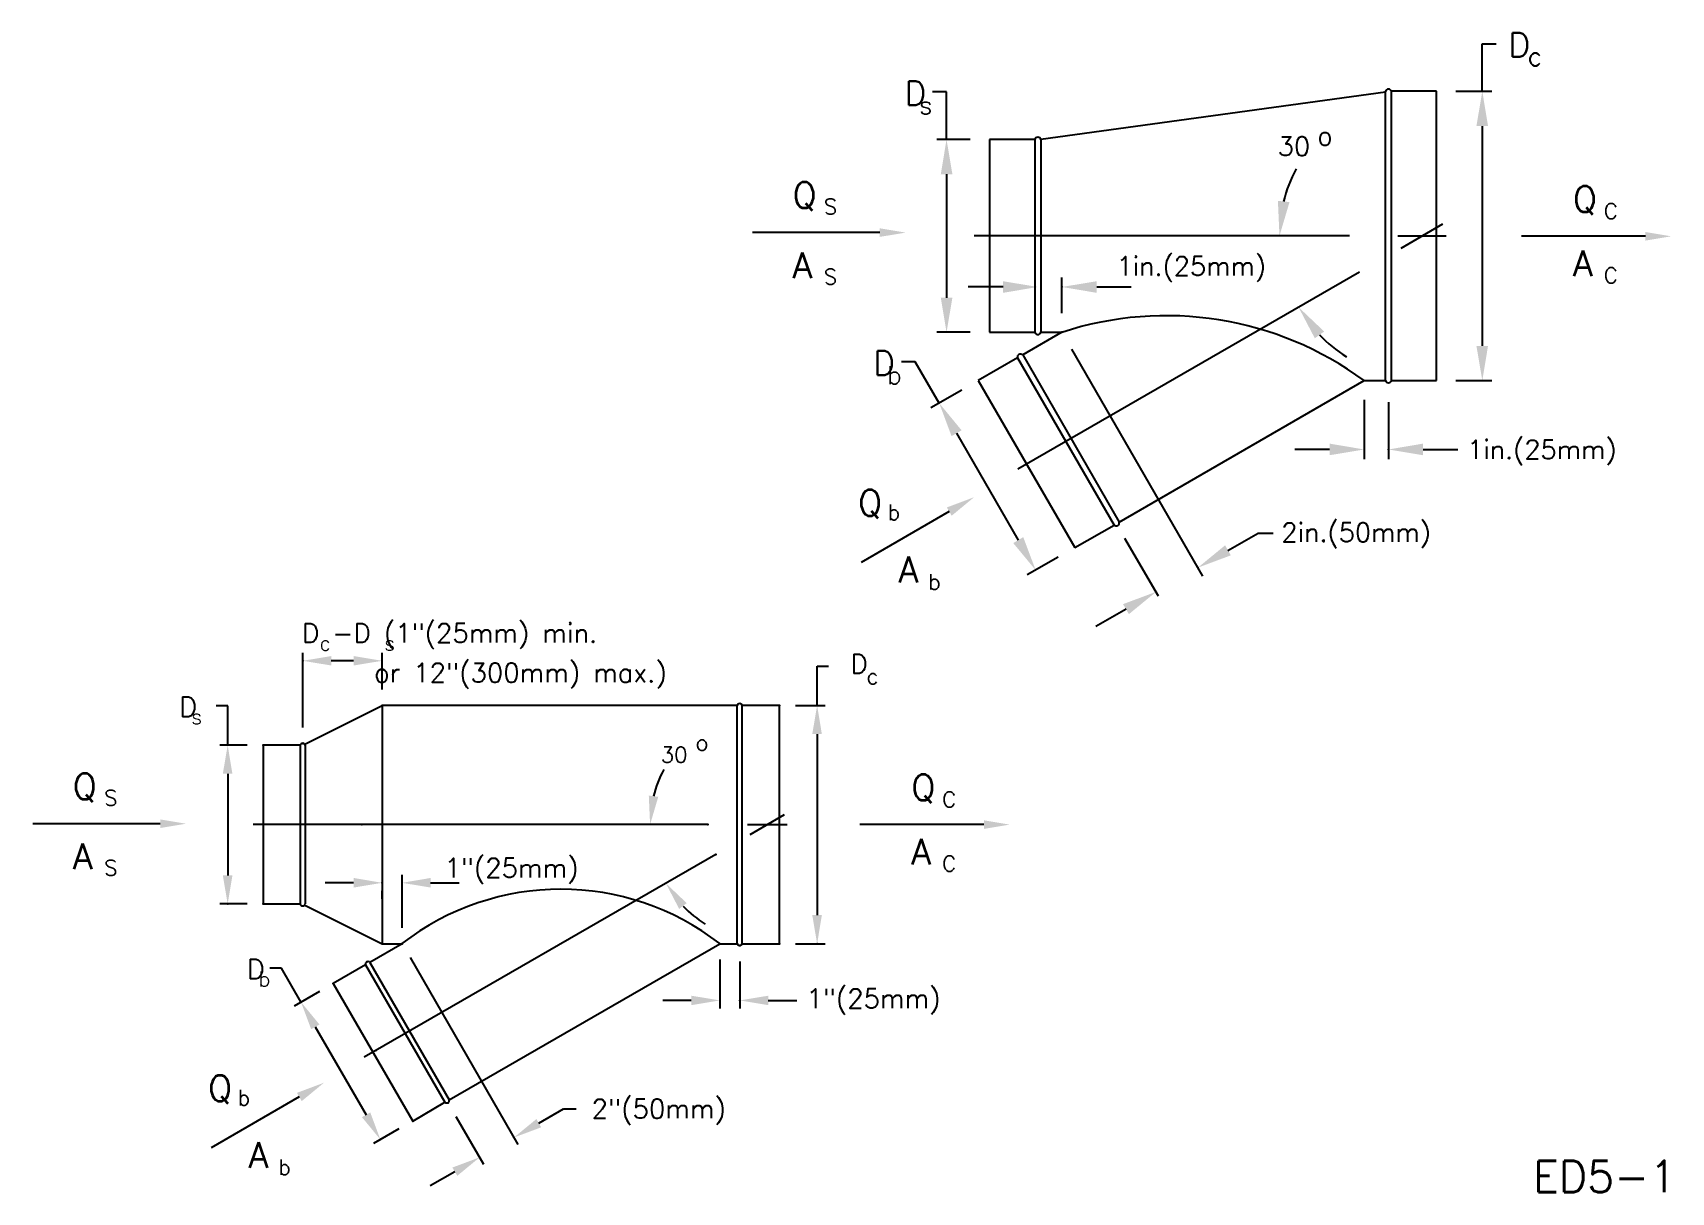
# Model space of a CAD drawing. Extents: x 0.1 to 11.5, y 0.2 to 8.3.
import ezdxf
from ezdxf.enums import TextEntityAlignment as Align

# ---------------------------------------------------------------- set-up
doc = ezdxf.new("R2010")
doc.units = 0
doc.header["$LTSCALE"] = 4
doc.header["$MEASUREMENT"] = 0
doc.layers.get('0').update_dxf_attribs({"linetype": 'CONTINUOUS'})
doc.layers.add('ALT', color=7, linetype='CONTINUOUS')
doc.layers.add('NUMBER', color=7, linetype='CONTINUOUS')
doc.styles.add('ROMANS', font='romans')

msp = doc.modelspace()

# ---------------------------------------------------------------- linework, layer by layer
for p, q in [((10.195, 8.2), (10.292, 8.2)), ((10.195, 7.868), (10.195, 8.2)), ((6.452, 7.863), (6.355, 7.863)), ((6.452, 7.531), (6.452, 7.863)), ((7.11, 7.533), (9.518, 7.865)), ((9.518, 5.846), (9.518, 7.868)), ((9.876, 7.868), (9.56, 7.868)), ((9.56, 5.846), (9.56, 7.868)), ((9.876, 5.846), (9.876, 7.868)), ((6.753, 7.531), (6.753, 6.183)), ((7.068, 7.531), (6.753, 7.531)), ((7.068, 7.531), (7.068, 6.183)), ((7.111, 7.531), (7.111, 6.183)), ((5.986, 6.88), (5.096, 6.88)), ((9.627, 6.772), (9.919, 6.941)), ((9.268, 6.857), (6.645, 6.857)), ((9.605, 6.857), (9.942, 6.857)), ((11.335, 6.854), (10.469, 6.854)), ((9.336, 6.604), (6.949, 5.226)), ((6.753, 6.183), (7.068, 6.183)), ((7.258, 6.183), (6.984, 6.025)), ((7.111, 6.183), (7.258, 6.183)), ((6.234, 5.976), (6.137, 5.976)), ((6.401, 5.688), (6.234, 5.976)), ((6.948, 6.004), (6.674, 5.846)), ((6.948, 6.004), (7.622, 4.836)), ((6.984, 6.025), (7.658, 4.857)), ((6.674, 5.846), (7.348, 4.678)), ((7.658, 4.857), (9.37, 5.846)), ((9.37, 5.846), (9.518, 5.846)), ((9.56, 5.846), (9.876, 5.846)), ((6.471, 4.93), (5.856, 4.575)), ((7.348, 4.678), (7.622, 4.836)), ((5.548, 3.849), (5.628, 3.849)), ((5.548, 3.575), (5.548, 3.849)), ((1.43, 3.571), (1.35, 3.571)), ((1.43, 3.297), (1.43, 3.571)), ((1.968, 3.304), (2.509, 3.575)), ((4.99, 3.575), (2.509, 3.575)), ((2.509, 3.575), (2.509, 1.909)), ((4.99, 1.909), (4.99, 3.575)), ((5.285, 3.575), (5.025, 3.575)), ((5.025, 1.909), (5.025, 3.575)), ((5.285, 1.909), (5.285, 3.575)), ((1.677, 3.297), (1.677, 2.187)), ((1.937, 3.297), (1.677, 3.297)), ((1.937, 3.297), (1.937, 2.187)), ((1.972, 3.297), (1.972, 2.187)), ((0.959, 2.748), (0.068, 2.748)), ((5.08, 2.673), (5.321, 2.812)), ((4.784, 2.742), (1.608, 2.742)), ((5.062, 2.742), (5.339, 2.742)), ((6.713, 2.742), (5.847, 2.742)), ((4.84, 2.534), (2.384, 1.116)), ((1.677, 2.187), (1.937, 2.187)), ((1.968, 2.18), (2.509, 1.909)), ((2.648, 1.909), (2.423, 1.779)), ((2.509, 1.909), (2.648, 1.909)), ((2.978, 0.818), (4.869, 1.909)), ((4.869, 1.909), (4.99, 1.909)), ((5.025, 1.909), (5.285, 1.909)), ((1.805, 1.739), (1.725, 1.739)), ((1.942, 1.502), (1.805, 1.739)), ((2.393, 1.762), (2.168, 1.632)), ((2.393, 1.762), (2.948, 0.801)), ((2.423, 1.779), (2.978, 0.818)), ((2.168, 1.632), (2.723, 0.67)), ((1.93, 0.838), (1.315, 0.483)), ((2.723, 0.67), (2.948, 0.801))]:
    msp.add_line(p, q)
at = {"color": 0, "linetype": 'ByBlock'}
for p, q in [((10.011, 7.868), (10.262, 7.868)), ((10.195, 7.625), (10.195, 6.088)), ((6.618, 7.531), (6.385, 7.531)), ((6.452, 7.288), (6.452, 6.425)), ((6.618, 6.183), (6.385, 6.183)), ((10.011, 5.846), (10.262, 5.846)), ((6.558, 5.778), (6.342, 5.654)), ((6.522, 5.477), (6.953, 4.73)), ((7.232, 4.611), (7.016, 4.487)), ((5.396, 3.575), (5.603, 3.575)), ((5.548, 3.375), (5.548, 2.109)), ((1.566, 3.297), (1.374, 3.297)), ((1.43, 3.097), (1.43, 2.387)), ((1.566, 2.187), (1.374, 2.187)), ((2.509, 2.224), (2.509, 2.28)), ((5.396, 1.909), (5.603, 1.909)), ((2.071, 1.576), (1.894, 1.474)), ((2.042, 1.329), (2.397, 0.713)), ((2.626, 0.615), (2.449, 0.512))]:
    msp.add_line(p, q, dxfattribs=at)
for centre, radius, start, end in [((9.539, 7.861), 0.0219, 16.2602, 163.7398), ((7.09, 7.524), 0.0219, 16.2602, 163.7398), ((7.986, 3.959), 2.34, 53.7374, 108.1332), ((7.09, 6.189), 0.0219, 196.2602, 343.7398), ((6.969, 6.009), 0.0219, 46.2602, 193.7398), ((9.539, 5.852), 0.0219, 196.2602, 343.7398), ((7.637, 4.852), 0.0219, 226.2602, 13.7398), ((5.007, 3.57), 0.0181, 16.2602, 163.7398), ((1.954, 3.292), 0.0181, 16.2602, 163.7398), ((3.758, 0.478), 1.812, 52.2094, 127.7906), ((1.954, 2.192), 0.0181, 196.2602, 343.7398), ((5.007, 1.915), 0.0181, 196.2602, 343.7398), ((2.41, 1.766), 0.0181, 46.2602, 193.7398), ((2.96, 0.814), 0.0181, 226.2602, 13.7398)]:
    msp.add_arc(centre, radius, start, end)
for centre, radius, start, end in [((9.773, 6.857), 0.996, 152.0016, 166.0008), ((9.773, 6.857), 0.996, 223.9992, 237.9984), ((5.201, 2.742), 0.82, 152.0016, 166.0008), ((5.201, 2.742), 0.82, 223.9992, 237.9984)]:
    msp.add_arc(centre, radius, start, end, dxfattribs=at)
for points in [[(10.235, 7.625), (10.154, 7.625), (10.195, 7.868)], [(6.493, 7.288), (6.412, 7.288), (6.452, 7.531)], [(8.848, 7.093), (8.767, 7.102), (8.778, 6.857)], [(6.493, 6.425), (6.412, 6.425), (6.452, 6.183)], [(9.09, 6.189), (9.025, 6.141), (8.911, 6.359)], [(10.235, 6.088), (10.154, 6.088), (10.195, 5.846)], [(6.487, 5.457), (6.557, 5.498), (6.401, 5.688)], [(6.918, 4.71), (6.988, 4.751), (7.075, 4.52)], [(5.581, 3.375), (5.514, 3.375), (5.548, 3.575)], [(1.463, 3.097), (1.396, 3.097), (1.43, 3.297)], [(4.438, 2.936), (4.372, 2.945), (4.381, 2.742)], [(1.463, 2.387), (1.396, 2.387), (1.43, 2.187)], [(4.637, 2.193), (4.584, 2.153), (4.491, 2.332)], [(5.581, 2.109), (5.514, 2.109), (5.548, 1.909)], [(2.013, 1.312), (2.071, 1.345), (1.942, 1.502)], [(2.368, 0.697), (2.426, 0.73), (2.497, 0.54)]]:
    msp.add_solid(points, dxfattribs=at)
for points in [[(5.986, 6.91), (5.986, 6.85), (6.166, 6.88)], [(11.335, 6.884), (11.335, 6.824), (11.515, 6.854)], [(6.454, 4.959), (6.488, 4.901), (6.644, 5.03)], [(0.959, 2.778), (0.959, 2.718), (1.139, 2.748)], [(6.713, 2.772), (6.713, 2.712), (6.893, 2.742)], [(1.914, 0.867), (1.947, 0.809), (2.103, 0.938)]]:
    msp.add_solid(points)
at = {"layer": 'ALT', "linetype": 'ByBlock'}
for p, q in [((7.258, 6.317), (7.258, 6.567)), ((6.847, 6.5), (6.604, 6.5)), ((7.501, 6.5), (7.743, 6.5)), ((7.325, 6.066), (8.241, 4.479)), ((9.37, 5.711), (9.37, 5.297)), ((9.539, 5.695), (9.539, 5.297)), ((9.128, 5.364), (8.885, 5.364)), ((9.781, 5.364), (10.024, 5.364)), ((7.696, 4.745), (7.93, 4.34)), ((8.418, 4.659), (8.628, 4.78)), ((7.706, 4.248), (7.496, 4.127)), ((2.31, 2.335), (2.11, 2.335)), ((2.848, 2.335), (3.048, 2.335)), ((4.869, 1.798), (4.869, 1.457)), ((5.007, 1.785), (5.007, 1.457)), ((4.669, 1.513), (4.469, 1.513)), ((5.207, 1.513), (5.407, 1.513)), ((3.025, 0.702), (3.218, 0.368)), ((3.603, 0.655), (3.777, 0.755)), ((3.017, 0.316), (2.844, 0.216))]:
    msp.add_line(p, q, dxfattribs=at)
at = {"layer": 'ALT'}
for p, q in [((8.628, 4.78), (8.734, 4.78)), ((3.777, 0.755), (3.864, 0.755))]:
    msp.add_line(p, q, dxfattribs=at)
at = {"layer": 'ALT', "color": 7, "linetype": 'ByBlock'}
for p, q in [((1.954, 3.421), (1.954, 3.942)), ((2.509, 3.686), (2.509, 3.942)), ((2.648, 2.02), (2.648, 2.391)), ((2.704, 1.813), (3.458, 0.507))]:
    msp.add_line(p, q, dxfattribs=at)
at = {"layer": 'ALT', "color": 2, "linetype": 'ByBlock'}
msp.add_line((2.31, 3.887), (2.154, 3.887), dxfattribs=at)
at = {"layer": 'ALT', "color": 0, "linetype": 'ByBlock'}
msp.add_point((1.954, 3.887), dxfattribs=at)
at = {"layer": 'ALT', "linetype": 'ByBlock'}
msp.add_point((5.007, 1.513), dxfattribs=at)
for points in [[(6.847, 6.459), (6.847, 6.54), (7.09, 6.5)], [(7.501, 6.459), (7.501, 6.54), (7.258, 6.5)], [(9.128, 5.324), (9.128, 5.405), (9.37, 5.364)], [(9.781, 5.324), (9.781, 5.405), (9.539, 5.364)], [(8.438, 4.624), (8.398, 4.694), (8.208, 4.538)], [(7.726, 4.213), (7.685, 4.283), (7.916, 4.369)], [(4.669, 1.48), (4.669, 1.546), (4.869, 1.513)], [(5.207, 1.48), (5.207, 1.546), (5.007, 1.513)], [(3.62, 0.626), (3.587, 0.684), (3.43, 0.555)]]:
    msp.add_solid(points, dxfattribs=at)
at = {"layer": 'ALT', "color": 7, "linetype": 'ByBlock'}
for points in [[(2.154, 3.854), (2.154, 3.92), (1.954, 3.887)], [(2.31, 3.854), (2.31, 3.92), (2.509, 3.887)], [(2.31, 2.302), (2.31, 2.369), (2.509, 2.335)], [(2.848, 2.302), (2.848, 2.369), (2.648, 2.335)], [(3.034, 0.287), (3, 0.345), (3.19, 0.416)]]:
    msp.add_solid(points, dxfattribs=at)
at = {"layer": 'NUMBER', "color": 0, "linetype": 'ByBlock'}
for p in [(7.258, 6.5), (7.258, 6.183), (9.539, 5.364), (8.208, 4.538), (2.509, 3.575), (5.285, 3.575), (1.677, 3.297), (1.954, 3.31), (2.367, 2.742), (4.784, 2.742), (4.84, 2.534), (2.509, 2.335), (2.509, 2.335), (1.43, 2.187), (1.677, 2.187), (2.648, 1.909), (2.648, 1.909), (4.869, 1.909), (5.007, 1.896), (5.285, 1.909), (5.548, 1.909), (2.168, 1.632), (2.466, 1.163), (2.97, 0.798), (2.723, 0.67), (2.497, 0.54), (3.43, 0.555)]:
    msp.add_point(p, dxfattribs=at)

# ---------------------------------------------------------------- texts
at = {"style": 'ROMANS'}
for height, p in [(0.1685, (10.645, 8.108)), (0.1685, (6.426, 7.771)), (0.1685, (6.208, 5.884)), (0.1333, (5.992, 3.799)), (0.1388, (1.311, 3.496)), (0.1388, (1.783, 1.663))]:
    msp.add_text('D ', height=height, dxfattribs=at).set_placement(p, align=Align.RIGHT)
for s, height, p in [('c', 0.132, (10.511, 8.046)), ('o', 0.132, (9.042, 7.49)), ('30', 0.1318, (8.766, 7.418)), ('Q', 0.18, (5.375, 7.052)), ('Q', 0.18, (10.827, 7.024)), ('A', 0.18, (10.827, 6.575)), ('A', 0.18, (5.375, 6.562)), ('Q', 0.18, (5.833, 4.901)), ('A', 0.18, (6.116, 4.435)), ('c', 0.11, (5.893, 3.724)), ('o', 0.11, (4.699, 3.26)), ('30', 0.1098, (4.455, 3.175)), ('Q', 0.18, (0.347, 2.919)), ('Q', 0.18, (6.205, 2.912)), ('A', 0.18, (6.205, 2.463)), ('A', 0.18, (0.347, 2.43)), ('Q', 0.18, (1.292, 0.809)), ('A', 0.18, (1.575, 0.343))]:
    msp.add_text(s, height=height, dxfattribs=at).set_placement(p)
for s, height, p in [('s', 0.126, (6.307, 7.771)), ('S', 0.108, (5.641, 7.062)), ('C', 0.108, (11.092, 7.03)), ('S', 0.108, (5.641, 6.572)), ('C', 0.108, (11.092, 6.581)), ('b', 0.126, (6.089, 5.884)), ('b', 0.108, (6.085, 4.925)), ('b', 0.108, (6.368, 4.439)), ('s', 0.104, (1.213, 3.496)), ('S', 0.108, (0.614, 2.929)), ('C', 0.108, (6.47, 2.918)), ('C', 0.108, (6.47, 2.469)), ('S', 0.108, (0.614, 2.44)), ('b', 0.104, (1.686, 1.663)), ('b', 0.108, (1.544, 0.833)), ('b', 0.108, (1.828, 0.347))]:
    msp.add_text(s, height=height, dxfattribs=at).set_placement(p, align=Align.MIDDLE)
at = {"layer": 'ALT', "style": 'ROMANS'}
for s, height, p in [('1in.(25mm)', 0.1318, (7.639, 6.58)), ('1in.(25mm)', 0.1318, (10.088, 5.298)), ('2in.(50mm)', 0.1318, (8.791, 4.719)), ('D -D (1"(25mm) min.', 0.13328, (1.949, 4.014)), ('     or 12"(300mm) max.)', 0.13328, (1.956, 3.737)), ('1"(25mm)', 0.1333, (2.944, 2.373)), ('1"(25mm)', 0.1333, (5.473, 1.46)), ('2"(50mm)', 0.1333, (3.973, 0.689))]:
    msp.add_text(s, height=height, dxfattribs=at).set_placement(p)
for s, p in [('c', (2.111, 4.01)), ('s', (2.561, 4.01))]:
    msp.add_text(s, height=0.104, dxfattribs=at).set_placement(p, align=Align.MIDDLE)
at = {"layer": 'NUMBER', "style": 'ROMANS'}
msp.add_text('ED5-1', height=0.22, dxfattribs=at).set_placement((10.551, 0.172))

doc.saveas('drawing.dxf')
